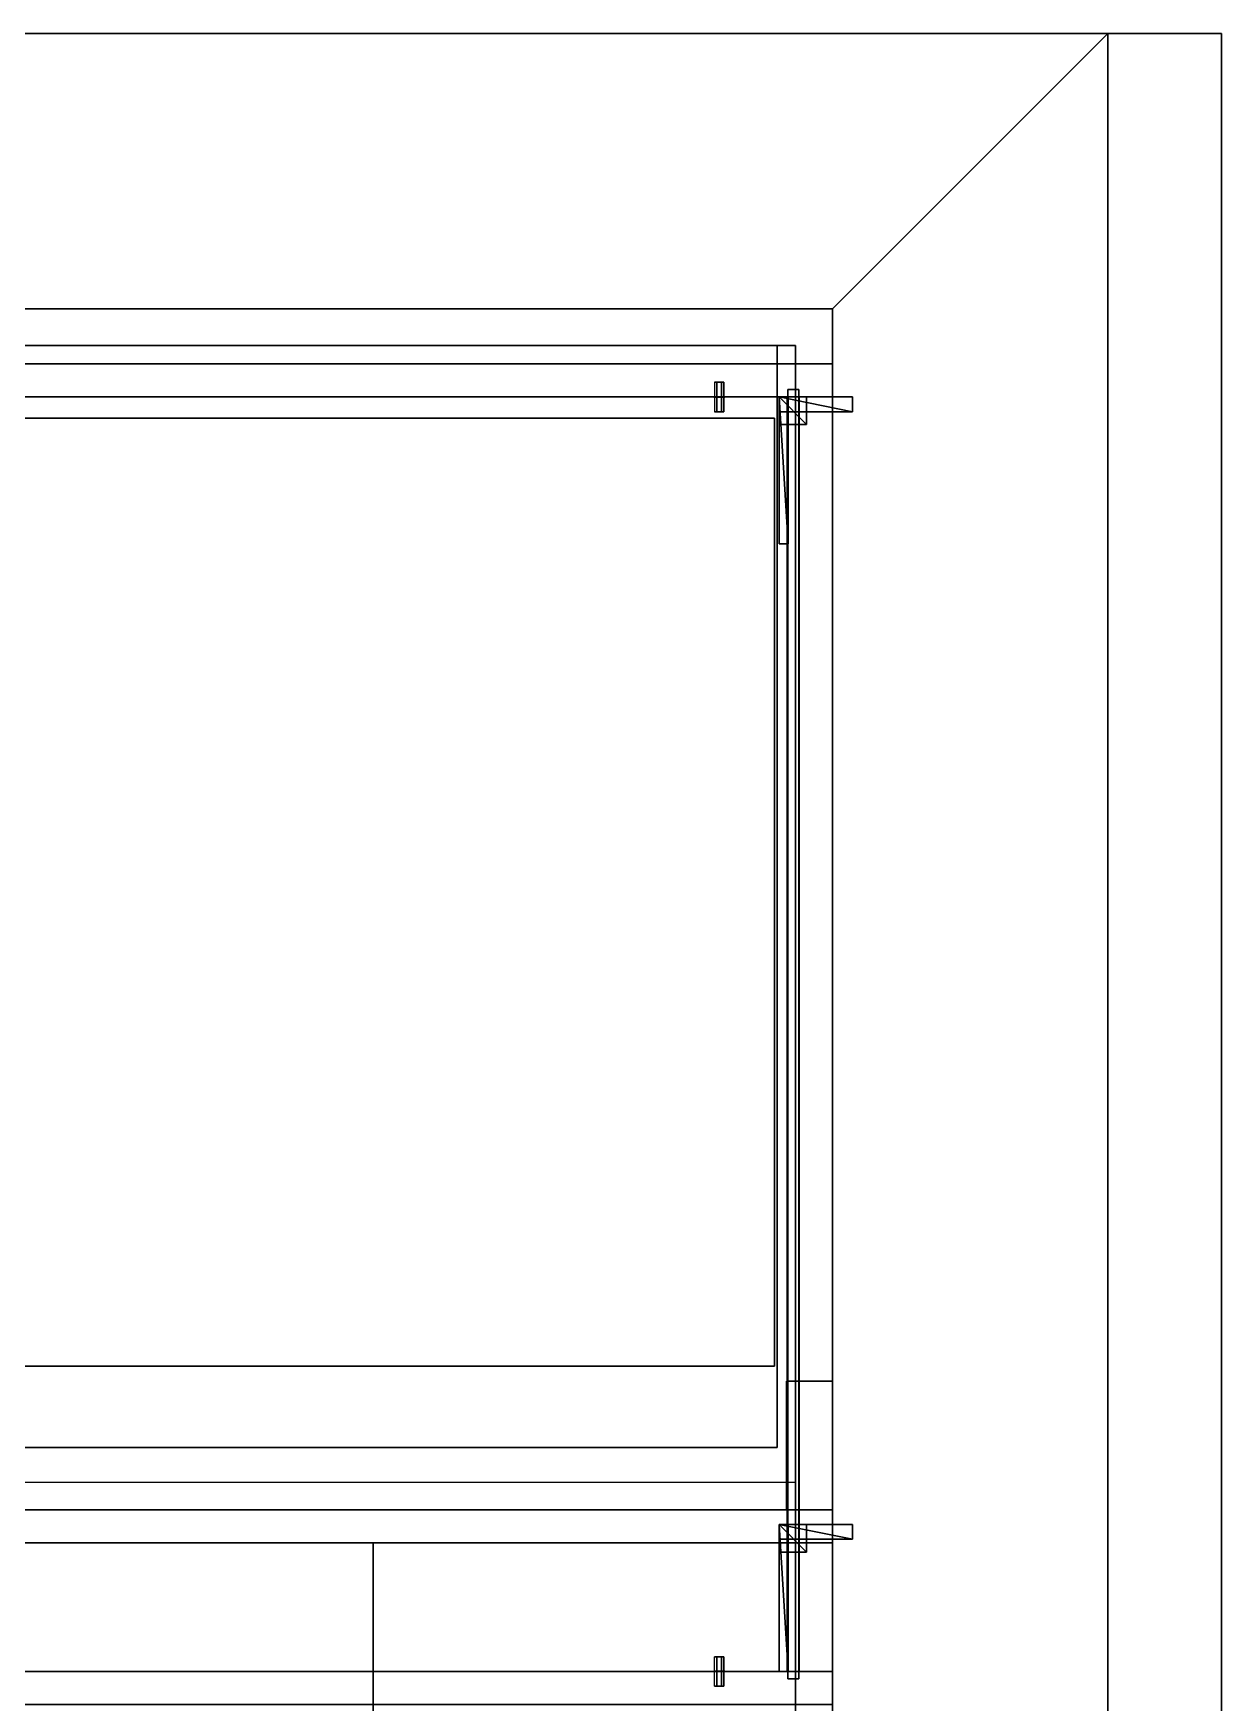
# Model space of a CAD drawing. Extents: x -150 to 6983, y -150 to 6527.
# Drawn here: x 6336 to 6983, y 5618 to 6527 of the extents above; entities that cross this region are included whole.
import ezdxf

# ---------------------------------------------------------------- set-up
doc = ezdxf.new("R2010")
doc.units = 0
for name, color, linetype in [('LAYER0', 7, 'CONTINUOUS'), ('LAYER122', 2, 'CONTINUOUS'), ('LAYER123', 7, 'CONTINUOUS'), ('LAYER124', 253, 'CONTINUOUS'), ('LAYER125', 253, 'CONTINUOUS'), ('LAYER126', 253, 'CONTINUOUS'), ('LAYER127', 253, 'CONTINUOUS'), ('LAYER128', 253, 'CONTINUOUS'), ('LAYER129', 253, 'CONTINUOUS'), ('LAYER130', 7, 'CONTINUOUS'), ('LAYER131', 2, 'CONTINUOUS'), ('LAYER132', 7, 'CONTINUOUS'), ('LAYER133', 253, 'CONTINUOUS'), ('LAYER134', 253, 'CONTINUOUS'), ('LAYER135', 253, 'CONTINUOUS'), ('LAYER136', 253, 'CONTINUOUS'), ('LAYER137', 253, 'CONTINUOUS'), ('LAYER138', 253, 'CONTINUOUS'), ('LAYER139', 45, 'CONTINUOUS'), ('LAYER140', 7, 'CONTINUOUS'), ('LAYER141', 7, 'CONTINUOUS'), ('LAYER143', 7, 'CONTINUOUS'), ('LAYER144', 7, 'CONTINUOUS'), ('LAYER146', 254, 'CONTINUOUS'), ('LAYER148', 254, 'CONTINUOUS'), ('LAYER160', 45, 'CONTINUOUS'), ('LAYER161', 7, 'CONTINUOUS'), ('LAYER164', 45, 'CONTINUOUS'), ('LAYER166', 7, 'CONTINUOUS'), ('LAYER168', 19, 'CONTINUOUS'), ('LAYER169', 19, 'CONTINUOUS'), ('LAYER170', 28, 'CONTINUOUS'), ('LAYER171', 7, 'CONTINUOUS'), ('LAYER84', 7, 'CONTINUOUS')]:
    doc.layers.add(name, color=color, linetype=linetype)

msp = doc.modelspace()

# ---------------------------------------------------------------- linework, layer by layer
at = {"layer": 'LAYER0', "invisible_edges": 1}
for points in [[(6983, 6527, -5), (-150, -150, -5), (-150, 6527, -5), (6983, 6527, -5)], [(-150, -150, -5), (6983, 6527, -5), (6983, -150, -5), (-150, -150, -5)], [(-150, 6527), (6983, 6527, -5), (-150, 6527, -5), (-150, 6527)], [(6983, 6527, -5), (-150, 6527), (6983, 6527), (6983, 6527, -5)], [(6983, -150), (-150, 6527), (-150, -150), (6983, -150)], [(-150, 6527), (6983, -150), (6983, 6527), (-150, 6527)], [(6983, 6527, -5), (6983, -150), (6983, -150, -5), (6983, 6527, -5)], [(6983, -150), (6983, 6527, -5), (6983, 6527), (6983, -150)]]:
    msp.add_3dface(points, dxfattribs=at)
at = {"layer": 'LAYER122'}
for points in [[(6742, 5635, 833), (6747, 5635, 833), (6742, 5715, 833), (6742, 5635, 833)], [(6742, 5715, 833), (6747, 5635, 833), (6747, 5715, 833), (6742, 5715, 833)], [(6742, 5715, 833), (6747, 5715, 833), (6742, 5715, 810), (6742, 5715, 833)], [(6742, 5715, 810), (6747, 5715, 833), (6747, 5715, 810), (6742, 5715, 810)], [(6742, 5635, 833), (6742, 5715, 833), (6742, 5635, 810), (6742, 5635, 833)], [(6742, 5635, 810), (6742, 5715, 833), (6742, 5715, 810), (6742, 5635, 810)], [(6742, 5635, 810), (6742, 5715, 810), (6747, 5635, 810), (6742, 5635, 810)], [(6747, 5635, 810), (6742, 5715, 810), (6747, 5715, 810), (6747, 5635, 810)], [(6747, 5635, 810), (6747, 5715, 810), (6747, 5635, 833), (6747, 5635, 810)], [(6747, 5635, 833), (6747, 5715, 810), (6747, 5715, 833), (6747, 5635, 833)], [(6742, 5635, 810), (6747, 5635, 810), (6742, 5635, 833), (6742, 5635, 810)], [(6742, 5635, 833), (6747, 5635, 810), (6747, 5635, 833), (6742, 5635, 833)]]:
    msp.add_3dface(points, dxfattribs=at)
at = {"layer": 'LAYER123', "invisible_edges": 1}
for points in [[(6742, 5715, 810), (6742, 5635, 833), (6742, 5715, 833), (6742, 5715, 810)], [(6742, 5635, 833), (6742, 5715, 810), (6742, 5635, 810), (6742, 5635, 833)], [(6747, 5715, 833), (6742, 5635, 833), (6747, 5635, 833), (6747, 5715, 833)], [(6742, 5635, 833), (6747, 5715, 833), (6742, 5715, 833), (6742, 5635, 833)], [(6742, 5715, 810), (6747, 5635, 810), (6742, 5635, 810), (6742, 5715, 810)], [(6747, 5635, 810), (6742, 5715, 810), (6747, 5715, 810), (6747, 5635, 810)], [(6747, 5715, 833), (6742, 5715, 810), (6742, 5715, 833), (6747, 5715, 833)], [(6742, 5715, 810), (6747, 5715, 833), (6747, 5715, 810), (6742, 5715, 810)], [(6747, 5635, 810), (6747, 5715, 833), (6747, 5635, 833), (6747, 5635, 810)], [(6747, 5715, 833), (6747, 5635, 810), (6747, 5715, 810), (6747, 5715, 833)], [(6747, 5635, 810), (6742, 5635, 833), (6742, 5635, 810), (6747, 5635, 810)], [(6742, 5635, 833), (6747, 5635, 810), (6747, 5635, 833), (6742, 5635, 833)]]:
    msp.add_3dface(points, dxfattribs=at)
at = {"layer": 'LAYER124'}
for points in [[(6742, 5700, 833), (6757, 5700, 833), (6742, 5715, 833), (6742, 5700, 833)], [(6742, 5715, 833), (6757, 5700, 833), (6757, 5715, 833), (6742, 5715, 833)], [(6742, 5715, 833), (6757, 5715, 833), (6742, 5715, 818), (6742, 5715, 833)], [(6742, 5715, 818), (6757, 5715, 833), (6757, 5715, 818), (6742, 5715, 818)], [(6742, 5700, 833), (6742, 5715, 833), (6742, 5700, 818), (6742, 5700, 833)], [(6742, 5700, 818), (6742, 5715, 833), (6742, 5715, 818), (6742, 5700, 818)], [(6742, 5700, 818), (6742, 5715, 818), (6757, 5700, 818), (6742, 5700, 818)], [(6757, 5700, 818), (6742, 5715, 818), (6757, 5715, 818), (6757, 5700, 818)], [(6757, 5700, 818), (6757, 5715, 818), (6757, 5700, 833), (6757, 5700, 818)], [(6757, 5700, 833), (6757, 5715, 818), (6757, 5715, 833), (6757, 5700, 833)], [(6742, 5700, 818), (6757, 5700, 818), (6742, 5700, 833), (6742, 5700, 818)], [(6742, 5700, 833), (6757, 5700, 818), (6757, 5700, 833), (6742, 5700, 833)]]:
    msp.add_3dface(points, dxfattribs=at)
at = {"layer": 'LAYER125'}
for points in [[(6742, 5700, 833), (6757, 5700, 833), (6742, 5715, 833), (6742, 5700, 833)], [(6742, 5715, 833), (6757, 5700, 833), (6757, 5715, 833), (6742, 5715, 833)], [(6742, 5715, 833), (6757, 5715, 833), (6742, 5715, 818), (6742, 5715, 833)], [(6742, 5715, 818), (6757, 5715, 833), (6757, 5715, 818), (6742, 5715, 818)], [(6742, 5700, 833), (6742, 5715, 833), (6742, 5700, 818), (6742, 5700, 833)], [(6742, 5700, 818), (6742, 5715, 833), (6742, 5715, 818), (6742, 5700, 818)], [(6742, 5700, 818), (6742, 5715, 818), (6757, 5700, 818), (6742, 5700, 818)], [(6757, 5700, 818), (6742, 5715, 818), (6757, 5715, 818), (6757, 5700, 818)], [(6757, 5700, 818), (6757, 5715, 818), (6757, 5700, 833), (6757, 5700, 818)], [(6757, 5700, 833), (6757, 5715, 818), (6757, 5715, 833), (6757, 5700, 833)], [(6742, 5700, 818), (6757, 5700, 818), (6742, 5700, 833), (6742, 5700, 818)], [(6742, 5700, 833), (6757, 5700, 818), (6757, 5700, 833), (6742, 5700, 833)]]:
    msp.add_3dface(points, dxfattribs=at)
at = {"layer": 'LAYER126'}
for points in [[(6742, 5700, 833), (6757, 5700, 833), (6742, 5715, 833), (6742, 5700, 833)], [(6742, 5715, 833), (6757, 5700, 833), (6757, 5715, 833), (6742, 5715, 833)], [(6742, 5715, 833), (6757, 5715, 833), (6742, 5715, 818), (6742, 5715, 833)], [(6742, 5715, 818), (6757, 5715, 833), (6757, 5715, 818), (6742, 5715, 818)], [(6742, 5700, 833), (6742, 5715, 833), (6742, 5700, 818), (6742, 5700, 833)], [(6742, 5700, 818), (6742, 5715, 833), (6742, 5715, 818), (6742, 5700, 818)], [(6742, 5700, 818), (6742, 5715, 818), (6757, 5700, 818), (6742, 5700, 818)], [(6757, 5700, 818), (6742, 5715, 818), (6757, 5715, 818), (6757, 5700, 818)], [(6757, 5700, 818), (6757, 5715, 818), (6757, 5700, 833), (6757, 5700, 818)], [(6757, 5700, 833), (6757, 5715, 818), (6757, 5715, 833), (6757, 5700, 833)], [(6742, 5700, 818), (6757, 5700, 818), (6742, 5700, 833), (6742, 5700, 818)], [(6742, 5700, 833), (6757, 5700, 818), (6757, 5700, 833), (6742, 5700, 833)]]:
    msp.add_3dface(points, dxfattribs=at)
at = {"layer": 'LAYER127'}
for points in [[(6742, 5700, 833), (6757, 5700, 833), (6742, 5715, 833), (6742, 5700, 833)], [(6742, 5715, 833), (6757, 5700, 833), (6757, 5715, 833), (6742, 5715, 833)], [(6742, 5715, 833), (6757, 5715, 833), (6742, 5715, 818), (6742, 5715, 833)], [(6742, 5715, 818), (6757, 5715, 833), (6757, 5715, 818), (6742, 5715, 818)], [(6742, 5700, 833), (6742, 5715, 833), (6742, 5700, 818), (6742, 5700, 833)], [(6742, 5700, 818), (6742, 5715, 833), (6742, 5715, 818), (6742, 5700, 818)], [(6742, 5700, 818), (6742, 5715, 818), (6757, 5700, 818), (6742, 5700, 818)], [(6757, 5700, 818), (6742, 5715, 818), (6757, 5715, 818), (6757, 5700, 818)], [(6757, 5700, 818), (6757, 5715, 818), (6757, 5700, 833), (6757, 5700, 818)], [(6757, 5700, 833), (6757, 5715, 818), (6757, 5715, 833), (6757, 5700, 833)], [(6742, 5700, 818), (6757, 5700, 818), (6742, 5700, 833), (6742, 5700, 818)], [(6742, 5700, 833), (6757, 5700, 818), (6757, 5700, 833), (6742, 5700, 833)]]:
    msp.add_3dface(points, dxfattribs=at)
at = {"layer": 'LAYER128'}
for points in [[(6742, 5707, 833), (6782, 5707, 833), (6742, 5715, 833), (6742, 5707, 833)], [(6742, 5715, 833), (6782, 5707, 833), (6782, 5715, 833), (6742, 5715, 833)], [(6742, 5715, 833), (6782, 5715, 833), (6742, 5715, 825), (6742, 5715, 833)], [(6742, 5715, 825), (6782, 5715, 833), (6782, 5715, 825), (6742, 5715, 825)], [(6742, 5707, 833), (6742, 5715, 833), (6742, 5707, 825), (6742, 5707, 833)], [(6742, 5707, 825), (6742, 5715, 833), (6742, 5715, 825), (6742, 5707, 825)], [(6742, 5707, 825), (6742, 5715, 825), (6782, 5707, 825), (6742, 5707, 825)], [(6782, 5707, 825), (6742, 5715, 825), (6782, 5715, 825), (6782, 5707, 825)], [(6782, 5707, 825), (6782, 5715, 825), (6782, 5707, 833), (6782, 5707, 825)], [(6782, 5707, 833), (6782, 5715, 825), (6782, 5715, 833), (6782, 5707, 833)], [(6742, 5707, 825), (6782, 5707, 825), (6742, 5707, 833), (6742, 5707, 825)], [(6742, 5707, 833), (6782, 5707, 825), (6782, 5707, 833), (6742, 5707, 833)]]:
    msp.add_3dface(points, dxfattribs=at)
at = {"layer": 'LAYER129'}
for points in [[(6742, 5635, 833), (6747, 5635, 833), (6742, 5715, 833), (6742, 5635, 833)], [(6742, 5715, 833), (6747, 5635, 833), (6747, 5715, 833), (6742, 5715, 833)], [(6742, 5715, 833), (6747, 5715, 833), (6742, 5715, 817), (6742, 5715, 833)], [(6742, 5715, 817), (6747, 5715, 833), (6747, 5715, 817), (6742, 5715, 817)], [(6742, 5635, 833), (6742, 5715, 833), (6742, 5635, 817), (6742, 5635, 833)], [(6742, 5635, 817), (6742, 5715, 833), (6742, 5715, 817), (6742, 5635, 817)], [(6742, 5635, 817), (6742, 5715, 817), (6747, 5635, 817), (6742, 5635, 817)], [(6747, 5635, 817), (6742, 5715, 817), (6747, 5715, 817), (6747, 5635, 817)], [(6747, 5635, 817), (6747, 5715, 817), (6747, 5635, 833), (6747, 5635, 817)], [(6747, 5635, 833), (6747, 5715, 817), (6747, 5715, 833), (6747, 5635, 833)], [(6742, 5635, 817), (6747, 5635, 817), (6742, 5635, 833), (6742, 5635, 817)], [(6742, 5635, 833), (6747, 5635, 817), (6747, 5635, 833), (6742, 5635, 833)]]:
    msp.add_3dface(points, dxfattribs=at)
at = {"layer": 'LAYER130', "invisible_edges": 1}
for points in [[(6771, 5635, 151), (6194, 6329, 151), (6771, 6329, 151), (6771, 5635, 151)], [(6194, 6329, 151), (6771, 5635, 151), (6194, 5635, 151), (6194, 6329, 151)], [(6771, 6329, 169), (6194, 6329, 151), (6194, 6329, 169), (6771, 6329, 169)], [(6194, 6329, 151), (6771, 6329, 169), (6771, 6329, 151), (6194, 6329, 151)], [(6194, 5635, 169), (6771, 6329, 169), (6194, 6329, 169), (6194, 5635, 169)], [(6771, 6329, 169), (6194, 5635, 169), (6771, 5635, 169), (6771, 6329, 169)], [(6771, 6329, 169), (6771, 5635, 151), (6771, 6329, 151), (6771, 6329, 169)], [(6771, 5635, 151), (6771, 6329, 169), (6771, 5635, 169), (6771, 5635, 151)], [(6771, 5635, 151), (6194, 5635, 169), (6194, 5635, 151), (6771, 5635, 151)], [(6194, 5635, 169), (6771, 5635, 151), (6771, 5635, 169), (6194, 5635, 169)]]:
    msp.add_3dface(points, dxfattribs=at)
at = {"layer": 'LAYER131'}
for points in [[(6742, 6249, 833), (6747, 6249, 833), (6742, 6329, 833), (6742, 6249, 833)], [(6742, 6329, 833), (6747, 6249, 833), (6747, 6329, 833), (6742, 6329, 833)], [(6742, 6329, 833), (6747, 6329, 833), (6742, 6329, 810), (6742, 6329, 833)], [(6742, 6329, 810), (6747, 6329, 833), (6747, 6329, 810), (6742, 6329, 810)], [(6742, 6249, 833), (6742, 6329, 833), (6742, 6249, 810), (6742, 6249, 833)], [(6742, 6249, 810), (6742, 6329, 833), (6742, 6329, 810), (6742, 6249, 810)], [(6742, 6249, 810), (6742, 6329, 810), (6747, 6249, 810), (6742, 6249, 810)], [(6747, 6249, 810), (6742, 6329, 810), (6747, 6329, 810), (6747, 6249, 810)], [(6747, 6249, 810), (6747, 6329, 810), (6747, 6249, 833), (6747, 6249, 810)], [(6747, 6249, 833), (6747, 6329, 810), (6747, 6329, 833), (6747, 6249, 833)], [(6742, 6249, 810), (6747, 6249, 810), (6742, 6249, 833), (6742, 6249, 810)], [(6742, 6249, 833), (6747, 6249, 810), (6747, 6249, 833), (6742, 6249, 833)]]:
    msp.add_3dface(points, dxfattribs=at)
at = {"layer": 'LAYER132', "invisible_edges": 1}
for points in [[(6742, 6329, 810), (6742, 6249, 833), (6742, 6329, 833), (6742, 6329, 810)], [(6742, 6249, 833), (6742, 6329, 810), (6742, 6249, 810), (6742, 6249, 833)], [(6747, 6329, 833), (6742, 6249, 833), (6747, 6249, 833), (6747, 6329, 833)], [(6742, 6249, 833), (6747, 6329, 833), (6742, 6329, 833), (6742, 6249, 833)], [(6742, 6329, 810), (6747, 6249, 810), (6742, 6249, 810), (6742, 6329, 810)], [(6747, 6249, 810), (6742, 6329, 810), (6747, 6329, 810), (6747, 6249, 810)], [(6747, 6329, 833), (6742, 6329, 810), (6742, 6329, 833), (6747, 6329, 833)], [(6742, 6329, 810), (6747, 6329, 833), (6747, 6329, 810), (6742, 6329, 810)], [(6747, 6249, 810), (6747, 6329, 833), (6747, 6249, 833), (6747, 6249, 810)], [(6747, 6329, 833), (6747, 6249, 810), (6747, 6329, 810), (6747, 6329, 833)], [(6747, 6249, 810), (6742, 6249, 833), (6742, 6249, 810), (6747, 6249, 810)], [(6742, 6249, 833), (6747, 6249, 810), (6747, 6249, 833), (6742, 6249, 833)]]:
    msp.add_3dface(points, dxfattribs=at)
at = {"layer": 'LAYER133'}
for points in [[(6742, 6314, 833), (6757, 6314, 833), (6742, 6329, 833), (6742, 6314, 833)], [(6742, 6329, 833), (6757, 6314, 833), (6757, 6329, 833), (6742, 6329, 833)], [(6742, 6329, 833), (6757, 6329, 833), (6742, 6329, 818), (6742, 6329, 833)], [(6742, 6329, 818), (6757, 6329, 833), (6757, 6329, 818), (6742, 6329, 818)], [(6742, 6314, 833), (6742, 6329, 833), (6742, 6314, 818), (6742, 6314, 833)], [(6742, 6314, 818), (6742, 6329, 833), (6742, 6329, 818), (6742, 6314, 818)], [(6742, 6314, 818), (6742, 6329, 818), (6757, 6314, 818), (6742, 6314, 818)], [(6757, 6314, 818), (6742, 6329, 818), (6757, 6329, 818), (6757, 6314, 818)], [(6757, 6314, 818), (6757, 6329, 818), (6757, 6314, 833), (6757, 6314, 818)], [(6757, 6314, 833), (6757, 6329, 818), (6757, 6329, 833), (6757, 6314, 833)], [(6742, 6314, 818), (6757, 6314, 818), (6742, 6314, 833), (6742, 6314, 818)], [(6742, 6314, 833), (6757, 6314, 818), (6757, 6314, 833), (6742, 6314, 833)]]:
    msp.add_3dface(points, dxfattribs=at)
at = {"layer": 'LAYER134'}
for points in [[(6742, 6314, 833), (6757, 6314, 833), (6742, 6329, 833), (6742, 6314, 833)], [(6742, 6329, 833), (6757, 6314, 833), (6757, 6329, 833), (6742, 6329, 833)], [(6742, 6329, 833), (6757, 6329, 833), (6742, 6329, 818), (6742, 6329, 833)], [(6742, 6329, 818), (6757, 6329, 833), (6757, 6329, 818), (6742, 6329, 818)], [(6742, 6314, 833), (6742, 6329, 833), (6742, 6314, 818), (6742, 6314, 833)], [(6742, 6314, 818), (6742, 6329, 833), (6742, 6329, 818), (6742, 6314, 818)], [(6742, 6314, 818), (6742, 6329, 818), (6757, 6314, 818), (6742, 6314, 818)], [(6757, 6314, 818), (6742, 6329, 818), (6757, 6329, 818), (6757, 6314, 818)], [(6757, 6314, 818), (6757, 6329, 818), (6757, 6314, 833), (6757, 6314, 818)], [(6757, 6314, 833), (6757, 6329, 818), (6757, 6329, 833), (6757, 6314, 833)], [(6742, 6314, 818), (6757, 6314, 818), (6742, 6314, 833), (6742, 6314, 818)], [(6742, 6314, 833), (6757, 6314, 818), (6757, 6314, 833), (6742, 6314, 833)]]:
    msp.add_3dface(points, dxfattribs=at)
at = {"layer": 'LAYER135'}
for points in [[(6742, 6314, 833), (6757, 6314, 833), (6742, 6329, 833), (6742, 6314, 833)], [(6742, 6329, 833), (6757, 6314, 833), (6757, 6329, 833), (6742, 6329, 833)], [(6742, 6329, 833), (6757, 6329, 833), (6742, 6329, 818), (6742, 6329, 833)], [(6742, 6329, 818), (6757, 6329, 833), (6757, 6329, 818), (6742, 6329, 818)], [(6742, 6314, 833), (6742, 6329, 833), (6742, 6314, 818), (6742, 6314, 833)], [(6742, 6314, 818), (6742, 6329, 833), (6742, 6329, 818), (6742, 6314, 818)], [(6742, 6314, 818), (6742, 6329, 818), (6757, 6314, 818), (6742, 6314, 818)], [(6757, 6314, 818), (6742, 6329, 818), (6757, 6329, 818), (6757, 6314, 818)], [(6757, 6314, 818), (6757, 6329, 818), (6757, 6314, 833), (6757, 6314, 818)], [(6757, 6314, 833), (6757, 6329, 818), (6757, 6329, 833), (6757, 6314, 833)], [(6742, 6314, 818), (6757, 6314, 818), (6742, 6314, 833), (6742, 6314, 818)], [(6742, 6314, 833), (6757, 6314, 818), (6757, 6314, 833), (6742, 6314, 833)]]:
    msp.add_3dface(points, dxfattribs=at)
at = {"layer": 'LAYER136'}
for points in [[(6742, 6314, 833), (6757, 6314, 833), (6742, 6329, 833), (6742, 6314, 833)], [(6742, 6329, 833), (6757, 6314, 833), (6757, 6329, 833), (6742, 6329, 833)], [(6742, 6329, 833), (6757, 6329, 833), (6742, 6329, 818), (6742, 6329, 833)], [(6742, 6329, 818), (6757, 6329, 833), (6757, 6329, 818), (6742, 6329, 818)], [(6742, 6314, 833), (6742, 6329, 833), (6742, 6314, 818), (6742, 6314, 833)], [(6742, 6314, 818), (6742, 6329, 833), (6742, 6329, 818), (6742, 6314, 818)], [(6742, 6314, 818), (6742, 6329, 818), (6757, 6314, 818), (6742, 6314, 818)], [(6757, 6314, 818), (6742, 6329, 818), (6757, 6329, 818), (6757, 6314, 818)], [(6757, 6314, 818), (6757, 6329, 818), (6757, 6314, 833), (6757, 6314, 818)], [(6757, 6314, 833), (6757, 6329, 818), (6757, 6329, 833), (6757, 6314, 833)], [(6742, 6314, 818), (6757, 6314, 818), (6742, 6314, 833), (6742, 6314, 818)], [(6742, 6314, 833), (6757, 6314, 818), (6757, 6314, 833), (6742, 6314, 833)]]:
    msp.add_3dface(points, dxfattribs=at)
at = {"layer": 'LAYER137'}
for points in [[(6742, 6321, 833), (6782, 6321, 833), (6742, 6329, 833), (6742, 6321, 833)], [(6742, 6329, 833), (6782, 6321, 833), (6782, 6329, 833), (6742, 6329, 833)], [(6742, 6329, 833), (6782, 6329, 833), (6742, 6329, 825), (6742, 6329, 833)], [(6742, 6329, 825), (6782, 6329, 833), (6782, 6329, 825), (6742, 6329, 825)], [(6742, 6321, 833), (6742, 6329, 833), (6742, 6321, 825), (6742, 6321, 833)], [(6742, 6321, 825), (6742, 6329, 833), (6742, 6329, 825), (6742, 6321, 825)], [(6742, 6321, 825), (6742, 6329, 825), (6782, 6321, 825), (6742, 6321, 825)], [(6782, 6321, 825), (6742, 6329, 825), (6782, 6329, 825), (6782, 6321, 825)], [(6782, 6321, 825), (6782, 6329, 825), (6782, 6321, 833), (6782, 6321, 825)], [(6782, 6321, 833), (6782, 6329, 825), (6782, 6329, 833), (6782, 6321, 833)], [(6742, 6321, 825), (6782, 6321, 825), (6742, 6321, 833), (6742, 6321, 825)], [(6742, 6321, 833), (6782, 6321, 825), (6782, 6321, 833), (6742, 6321, 833)]]:
    msp.add_3dface(points, dxfattribs=at)
at = {"layer": 'LAYER138'}
for points in [[(6742, 6249, 833), (6747, 6249, 833), (6742, 6329, 833), (6742, 6249, 833)], [(6742, 6329, 833), (6747, 6249, 833), (6747, 6329, 833), (6742, 6329, 833)], [(6742, 6329, 833), (6747, 6329, 833), (6742, 6329, 817), (6742, 6329, 833)], [(6742, 6329, 817), (6747, 6329, 833), (6747, 6329, 817), (6742, 6329, 817)], [(6742, 6249, 833), (6742, 6329, 833), (6742, 6249, 817), (6742, 6249, 833)], [(6742, 6249, 817), (6742, 6329, 833), (6742, 6329, 817), (6742, 6249, 817)], [(6742, 6249, 817), (6742, 6329, 817), (6747, 6249, 817), (6742, 6249, 817)], [(6747, 6249, 817), (6742, 6329, 817), (6747, 6329, 817), (6747, 6249, 817)], [(6747, 6249, 817), (6747, 6329, 817), (6747, 6249, 833), (6747, 6249, 817)], [(6747, 6249, 833), (6747, 6329, 817), (6747, 6329, 833), (6747, 6249, 833)], [(6742, 6249, 817), (6747, 6249, 817), (6742, 6249, 833), (6742, 6249, 817)], [(6742, 6249, 833), (6747, 6249, 817), (6747, 6249, 833), (6742, 6249, 833)]]:
    msp.add_3dface(points, dxfattribs=at)
at = {"layer": 'LAYER139', "invisible_edges": 1}
for points in [[(6771, 6347, 150), (6194, 6329, 150), (6194, 6347, 150), (6771, 6347, 150)], [(6194, 6329, 150), (6771, 6347, 150), (6771, 6329, 150), (6194, 6329, 150)], [(6771, 6329, 874), (6194, 6347, 874), (6194, 6329, 874), (6771, 6329, 874)], [(6194, 6347, 874), (6771, 6329, 874), (6771, 6347, 874), (6194, 6347, 874)], [(6194, 6347, 874), (6771, 6347, 150), (6194, 6347, 150), (6194, 6347, 874)], [(6771, 6347, 150), (6194, 6347, 874), (6771, 6347, 874), (6771, 6347, 150)], [(6771, 6347, 150), (6771, 6329, 874), (6771, 6329, 150), (6771, 6347, 150)], [(6771, 6329, 874), (6771, 6347, 150), (6771, 6347, 874), (6771, 6329, 874)], [(6771, 6329, 874), (6194, 6329, 150), (6771, 6329, 150), (6771, 6329, 874)], [(6194, 6329, 150), (6771, 6329, 874), (6194, 6329, 874), (6194, 6329, 150)]]:
    msp.add_3dface(points, dxfattribs=at)
at = {"layer": 'LAYER140', "invisible_edges": 1}
for points in [[(6771, 5635, 150), (6194, 5635, 874), (6771, 5635, 874), (6771, 5635, 150)], [(6194, 5635, 874), (6771, 5635, 150), (6194, 5635, 150), (6194, 5635, 874)], [(6771, 5635, 150), (6194, 5617, 150), (6194, 5635, 150), (6771, 5635, 150)], [(6194, 5617, 150), (6771, 5635, 150), (6771, 5617, 150), (6194, 5617, 150)], [(6771, 5617, 874), (6194, 5635, 874), (6194, 5617, 874), (6771, 5617, 874)], [(6194, 5635, 874), (6771, 5617, 874), (6771, 5635, 874), (6194, 5635, 874)], [(6771, 5617, 874), (6771, 5635, 150), (6771, 5635, 874), (6771, 5617, 874)], [(6771, 5635, 150), (6771, 5617, 874), (6771, 5617, 150), (6771, 5635, 150)]]:
    msp.add_3dface(points, dxfattribs=at)
at = {"layer": 'LAYER141', "invisible_edges": 1}
for points in [[(6746.7, 6333, 873.5), (6752.7, 5631, 873.5), (6752.7, 6333, 873.5), (6746.7, 6333, 873.5)], [(6752.7, 5631, 873.5), (6746.7, 6333, 873.5), (6746.7, 5631, 873.5), (6752.7, 5631, 873.5)], [(6752.7, 6333, 165), (6746.7, 6333, 873.5), (6752.7, 6333, 873.5), (6752.7, 6333, 165)], [(6746.7, 6333, 873.5), (6752.7, 6333, 165), (6746.7, 6333, 165), (6746.7, 6333, 873.5)], [(6746.7, 5631, 165), (6752.7, 6333, 165), (6752.7, 5631, 165), (6746.7, 5631, 165)], [(6752.7, 6333, 165), (6746.7, 5631, 165), (6746.7, 6333, 165), (6752.7, 6333, 165)], [(6746.7, 6333, 873.5), (6746.7, 5631, 165), (6746.7, 5631, 873.5), (6746.7, 6333, 873.5)], [(6746.7, 5631, 165), (6746.7, 6333, 873.5), (6746.7, 6333, 165), (6746.7, 5631, 165)], [(6752.7, 6333, 165), (6752.7, 5631, 873.5), (6752.7, 5631, 165), (6752.7, 6333, 165)], [(6752.7, 5631, 873.5), (6752.7, 6333, 165), (6752.7, 6333, 873.5), (6752.7, 5631, 873.5)], [(6746.7, 5631, 165), (6752.7, 5631, 873.5), (6746.7, 5631, 873.5), (6746.7, 5631, 165)], [(6752.7, 5631, 873.5), (6746.7, 5631, 165), (6752.7, 5631, 165), (6752.7, 5631, 873.5)]]:
    msp.add_3dface(points, dxfattribs=at)
at = {"layer": 'LAYER143', "invisible_edges": 1}
for points in [[(6753, 6329, 873.5), (6771, 5635, 873.5), (6771, 6329, 873.5), (6753, 6329, 873.5)], [(6771, 5635, 873.5), (6753, 6329, 873.5), (6753, 5635, 873.5), (6771, 5635, 873.5)], [(6771, 6329, 753.5), (6753, 6329, 873.5), (6771, 6329, 873.5), (6771, 6329, 753.5)], [(6753, 6329, 873.5), (6771, 6329, 753.5), (6753, 6329, 753.5), (6753, 6329, 873.5)], [(6753, 5635, 753.5), (6771, 6329, 753.5), (6771, 5635, 753.5), (6753, 5635, 753.5)], [(6771, 6329, 753.5), (6753, 5635, 753.5), (6753, 6329, 753.5), (6771, 6329, 753.5)], [(6753, 6329, 873.5), (6753, 5635, 753.5), (6753, 5635, 873.5), (6753, 6329, 873.5)], [(6753, 5635, 753.5), (6753, 6329, 873.5), (6753, 6329, 753.5), (6753, 5635, 753.5)], [(6771, 6329, 753.5), (6771, 5635, 873.5), (6771, 5635, 753.5), (6771, 6329, 753.5)], [(6771, 5635, 873.5), (6771, 6329, 753.5), (6771, 6329, 873.5), (6771, 5635, 873.5)], [(6753, 5635, 753.5), (6771, 5635, 873.5), (6753, 5635, 873.5), (6753, 5635, 753.5)], [(6771, 5635, 873.5), (6753, 5635, 753.5), (6771, 5635, 753.5), (6771, 5635, 873.5)]]:
    msp.add_3dface(points, dxfattribs=at)
at = {"layer": 'LAYER144', "invisible_edges": 1}
for points in [[(6746.4, 5635, 503), (6214, 6329, 503), (6746.4, 6329, 503), (6746.4, 5635, 503)], [(6214, 6329, 503), (6746.4, 5635, 503), (6214, 5635, 503), (6214, 6329, 503)], [(6746.4, 6329, 521), (6214, 6329, 503), (6214, 6329, 521), (6746.4, 6329, 521)], [(6214, 6329, 503), (6746.4, 6329, 521), (6746.4, 6329, 503), (6214, 6329, 503)], [(6214, 5635, 521), (6746.4, 6329, 521), (6214, 6329, 521), (6214, 5635, 521)], [(6746.4, 6329, 521), (6214, 5635, 521), (6746.4, 5635, 521), (6746.4, 6329, 521)], [(6746.4, 6329, 521), (6746.4, 5635, 503), (6746.4, 6329, 503), (6746.4, 6329, 521)], [(6746.4, 5635, 503), (6746.4, 6329, 521), (6746.4, 5635, 521), (6746.4, 5635, 503)], [(6746.4, 5635, 503), (6214, 5635, 521), (6214, 5635, 503), (6746.4, 5635, 503)], [(6214, 5635, 521), (6746.4, 5635, 503), (6746.4, 5635, 521), (6214, 5635, 521)]]:
    msp.add_3dface(points, dxfattribs=at)
at = {"layer": 'LAYER146'}
for points in [[(6706.9, 6337, 500.5), (6711.9, 6337, 500.5), (6710.65, 6337, 502.665), (6708.15, 6337, 502.665)], [(6706.9, 6337, 500.5), (6708.15, 6337, 498.335), (6710.65, 6337, 498.335), (6711.9, 6337, 500.5)], [(6712.4, 6329.05, 500.5), (6706.4, 6329.05, 500.5), (6707.9, 6329.05, 503.098), (6710.9, 6329.05, 503.098)], [(6712.4, 6329.05, 500.5), (6706.4, 6329.05, 500.5), (6707.9, 6329.05, 497.902), (6710.9, 6329.05, 497.902)], [(6712.4, 6328.95, 500.5), (6706.4, 6328.95, 500.5), (6707.9, 6328.95, 503.098), (6710.9, 6328.95, 503.098)], [(6712.4, 6328.95, 500.5), (6706.4, 6328.95, 500.5), (6707.9, 6328.95, 497.902), (6710.9, 6328.95, 497.902)], [(6706.9, 6321, 500.5), (6711.9, 6321, 500.5), (6710.65, 6321, 502.665), (6708.15, 6321, 502.665)], [(6706.9, 6321, 500.5), (6708.15, 6321, 498.335), (6710.65, 6321, 498.335), (6711.9, 6321, 500.5)]]:
    msp.add_3dface(points, dxfattribs=at)
at = {"layer": 'LAYER148'}
for points in [[(6706.9, 5643, 500.5), (6711.9, 5643, 500.5), (6710.65, 5643, 502.665), (6708.15, 5643, 502.665)], [(6706.9, 5643, 500.5), (6708.15, 5643, 498.335), (6710.65, 5643, 498.335), (6711.9, 5643, 500.5)], [(6712.4, 5635.05, 500.5), (6706.4, 5635.05, 500.5), (6707.9, 5635.05, 503.098), (6710.9, 5635.05, 503.098)], [(6712.4, 5635.05, 500.5), (6706.4, 5635.05, 500.5), (6707.9, 5635.05, 497.902), (6710.9, 5635.05, 497.902)], [(6712.4, 5634.95, 500.5), (6706.4, 5634.95, 500.5), (6707.9, 5634.95, 503.098), (6710.9, 5634.95, 503.098)], [(6712.4, 5634.95, 500.5), (6706.4, 5634.95, 500.5), (6707.9, 5634.95, 497.902), (6710.9, 5634.95, 497.902)], [(6706.9, 5627, 500.5), (6711.9, 5627, 500.5), (6710.65, 5627, 502.665), (6708.15, 5627, 502.665)], [(6706.9, 5627, 500.5), (6708.15, 5627, 498.335), (6710.65, 5627, 498.335), (6711.9, 5627, 500.5)]]:
    msp.add_3dface(points, dxfattribs=at)
at = {"layer": 'LAYER160', "invisible_edges": 1}
for points in [[(6207, 5723, 2407), (6771, 5723, 1550), (6207, 5723, 1550), (6207, 5723, 2407)], [(6771, 5723, 1550), (6207, 5723, 2407), (6771, 5723, 2407), (6771, 5723, 1550)], [(6207, 5705, 1550), (6771, 5723, 1550), (6771, 5705, 1550), (6207, 5705, 1550)], [(6771, 5723, 1550), (6207, 5705, 1550), (6207, 5723, 1550), (6771, 5723, 1550)], [(6207, 5723, 2407), (6771, 5705, 2407), (6771, 5723, 2407), (6207, 5723, 2407)], [(6771, 5705, 2407), (6207, 5723, 2407), (6207, 5705, 2407), (6771, 5705, 2407)], [(6771, 5705, 2407), (6771, 5723, 1550), (6771, 5723, 2407), (6771, 5705, 2407)], [(6771, 5723, 1550), (6771, 5705, 2407), (6771, 5705, 1550), (6771, 5723, 1550)], [(6771, 5705, 2407), (6207, 5705, 1550), (6771, 5705, 1550), (6771, 5705, 2407)], [(6207, 5705, 1550), (6771, 5705, 2407), (6207, 5705, 2407), (6207, 5705, 1550)]]:
    msp.add_3dface(points, dxfattribs=at)
at = {"layer": 'LAYER161', "invisible_edges": 1}
for points in [[(6746, 5793, 1550), (6771, 5723, 1550), (6746, 5723, 1550), (6746, 5793, 1550)], [(6771, 5723, 1550), (6746, 5793, 1550), (6771, 5793, 1550), (6771, 5723, 1550)], [(6771, 5793, 2407), (6746, 5723, 2407), (6771, 5723, 2407), (6771, 5793, 2407)], [(6746, 5723, 2407), (6771, 5793, 2407), (6746, 5793, 2407), (6746, 5723, 2407)], [(6746, 5793, 1550), (6771, 5793, 2407), (6771, 5793, 1550), (6746, 5793, 1550)], [(6771, 5793, 2407), (6746, 5793, 1550), (6746, 5793, 2407), (6771, 5793, 2407)], [(6746, 5723, 2407), (6746, 5793, 1550), (6746, 5723, 1550), (6746, 5723, 2407)], [(6746, 5793, 1550), (6746, 5723, 2407), (6746, 5793, 2407), (6746, 5793, 1550)], [(6771, 5793, 2407), (6771, 5723, 1550), (6771, 5793, 1550), (6771, 5793, 2407)], [(6771, 5723, 1550), (6771, 5793, 2407), (6771, 5723, 2407), (6771, 5723, 1550)], [(6746, 5723, 2407), (6771, 5723, 1550), (6771, 5723, 2407), (6746, 5723, 2407)], [(6771, 5723, 1550), (6746, 5723, 2407), (6746, 5723, 1550), (6771, 5723, 1550)]]:
    msp.add_3dface(points, dxfattribs=at)
at = {"layer": 'LAYER164', "invisible_edges": 1}
for points in [[(6771, 5105, 1564), (6521, 5705, 1564), (6771, 5705, 1564), (6771, 5105, 1564)], [(6521, 5705, 1564), (6771, 5105, 1564), (6521, 5105, 1564), (6521, 5705, 1564)], [(6771, 5705, 1589), (6521, 5705, 1564), (6521, 5705, 1589), (6771, 5705, 1589)], [(6521, 5705, 1564), (6771, 5705, 1589), (6771, 5705, 1564), (6521, 5705, 1564)], [(6521, 5105, 1589), (6521, 5705, 1564), (6521, 5105, 1564), (6521, 5105, 1589)], [(6521, 5705, 1564), (6521, 5105, 1589), (6521, 5705, 1589), (6521, 5705, 1564)], [(6521, 5105, 1589), (6771, 5705, 1589), (6521, 5705, 1589), (6521, 5105, 1589)], [(6771, 5705, 1589), (6521, 5105, 1589), (6771, 5105, 1589), (6771, 5705, 1589)], [(6771, 5705, 1589), (6771, 5105, 1564), (6771, 5705, 1564), (6771, 5705, 1589)], [(6771, 5105, 1564), (6771, 5705, 1589), (6771, 5105, 1589), (6771, 5105, 1564)]]:
    msp.add_3dface(points, dxfattribs=at)
at = {"layer": 'LAYER166'}
for points, invisible_edges in [([(6921, 6527), (4224, 6377), (4074, 6527), (6921, 6527)], 1), ([(6921, 6527, 2407), (5987, 6527, 2186), (4074, 6527, 2407), (6921, 6527, 2407)], 3), ([(6921, 6527), (4074, 6527, 694), (5987, 6527, 694), (6921, 6527)], 5), ([(4074, 6527, 694), (6921, 6527), (4074, 6527), (4074, 6527, 694)], 1), ([(4224, 6377, 2407), (6921, 6527, 2407), (4074, 6527, 2407), (4224, 6377, 2407)], 1), ([(4224, 6377), (6921, 6527), (6771, 6377), (4224, 6377)], 1), ([(6921, 6527, 2407), (4224, 6377, 2407), (6771, 6377, 2407), (6921, 6527, 2407)], 1), ([(6921, 6527, 2407), (5987, 6527, 694), (5987, 6527, 2186), (6921, 6527, 2407)], 5), ([(6921, 6527), (5987, 6527, 694), (6921, 6527, 2407), (6921, 6527)], 3), ([(6921, 6527), (6771, 6377, 2407), (6771, 6377), (6921, 6527)], 1), ([(6771, 6377, 2407), (6921, 6527), (6921, 6527, 2407), (6771, 6377, 2407)], 1), ([(4224, 6377, 2186), (6771, 6377, 2407), (4224, 6377, 2407), (4224, 6377, 2186)], 1), ([(5987, 6377, 2186), (6771, 6377, 2407), (4224, 6377, 2186), (5987, 6377, 2186)], 3), ([(6771, 6377), (5987, 6377, 694), (4224, 6377), (6771, 6377)], 3), ([(5987, 6377, 694), (6771, 6377, 2407), (5987, 6377, 2186), (5987, 6377, 694)], 3), ([(5987, 6377, 694), (6771, 6377), (6771, 6377, 2407), (5987, 6377, 694)], 5)]:
    msp.add_3dface(points, dxfattribs=dict(at, invisible_edges=invisible_edges))
at = {"layer": 'LAYER168'}
for points, invisible_edges in [([(6256.1, 6317.49, 874), (6164, 6377, 874), (6771, 6377, 874), (6256.1, 6317.49, 874)], 5), ([(6164, 6377, 912), (6771, 6377, 874), (6164, 6377, 874), (6164, 6377, 912)], 1), ([(6771, 6377, 874), (6164, 6377, 912), (6771, 6377, 912), (6771, 6377, 874)], 1), ([(6164, 6377, 912), (6256.1, 6317.49, 912), (6771, 6377, 912), (6164, 6377, 912)], 3), ([(6256.1, 6317.49, 874), (6771, 6377, 874), (6739.48, 6317.49, 874), (6256.1, 6317.49, 874)], 3), ([(6771, 6377, 912), (6256.1, 6317.49, 912), (6739.48, 6317.49, 912), (6771, 6377, 912)], 5), ([(6771, 4877, 874), (6739.48, 5801.15, 874), (6771, 6377, 874), (6771, 4877, 874)], 3), ([(6739.48, 6317.49, 874), (6771, 6377, 874), (6739.48, 5801.15, 874), (6739.48, 6317.49, 874)], 3), ([(6771, 6377, 912), (6739.48, 6317.49, 912), (6751, 5738, 912), (6771, 6377, 912)], 7), ([(6771, 6377, 912), (6751, 5738, 912), (6771, 4877, 912), (6771, 6377, 912)], 3), ([(6771, 6377, 874), (6771, 4877, 912), (6771, 4877, 874), (6771, 6377, 874)], 1), ([(6771, 4877, 912), (6771, 6377, 874), (6771, 6377, 912), (6771, 4877, 912)], 1), ([(6739.48, 5801.15, 912), (6751, 5738, 912), (6739.48, 6317.49, 912), (6739.48, 5801.15, 912)], 3), ([(6751, 5738, 912), (6256.1, 5801.15, 912), (6204, 5738, 912), (6751, 5738, 912)], 3), ([(6330.61, 5465.83, 874), (6256.1, 5801.15, 874), (6739.48, 5801.15, 874), (6330.61, 5465.83, 874)], 5), ([(6256.1, 5801.15, 912), (6751, 5738, 912), (6739.48, 5801.15, 912), (6256.1, 5801.15, 912)], 3), ([(6330.61, 5465.83, 874), (6739.48, 5801.15, 874), (6341.13, 5473.82, 874), (6330.61, 5465.83, 874)], 3), ([(6341.13, 5473.82, 874), (6739.48, 5801.15, 874), (6352.79, 5480.39, 874), (6341.13, 5473.82, 874)], 3), ([(6352.79, 5480.39, 874), (6739.48, 5801.15, 874), (6365.6, 5485.1, 874), (6352.79, 5480.39, 874)], 3), ([(6365.6, 5485.1, 874), (6739.48, 5801.15, 874), (6379.09, 5487.97, 874), (6365.6, 5485.1, 874)], 3), ([(6379.09, 5487.97, 874), (6739.48, 5801.15, 874), (6393.04, 5489, 874), (6379.09, 5487.97, 874)], 3), ([(6393.04, 5489, 874), (6739.48, 5801.15, 874), (6518.13, 5489, 874), (6393.04, 5489, 874)], 3), ([(6518.13, 5489, 874), (6739.48, 5801.15, 874), (6531.85, 5487.97, 874), (6518.13, 5489, 874)], 3), ([(6531.85, 5487.97, 874), (6739.48, 5801.15, 874), (6545.34, 5485.1, 874), (6531.85, 5487.97, 874)], 3), ([(6545.34, 5485.1, 874), (6739.48, 5801.15, 874), (6558.15, 5480.39, 874), (6545.34, 5485.1, 874)], 3), ([(6558.15, 5480.39, 874), (6739.48, 5801.15, 874), (6570.04, 5473.82, 874), (6558.15, 5480.39, 874)], 3), ([(6570.04, 5473.82, 874), (6739.48, 5801.15, 874), (6580.56, 5465.83, 874), (6570.04, 5473.82, 874)], 3), ([(6580.56, 5465.83, 874), (6739.48, 5801.15, 874), (6589.47, 5456.39, 874), (6580.56, 5465.83, 874)], 3), ([(6589.47, 5456.39, 874), (6739.48, 5801.15, 874), (6596.79, 5445.73, 874), (6589.47, 5456.39, 874)], 3), ([(6596.79, 5445.73, 874), (6739.48, 5801.15, 874), (6602.05, 5434.24, 874), (6596.79, 5445.73, 874)], 3), ([(6602.05, 5434.24, 874), (6739.48, 5801.15, 874), (6605.25, 5422.35, 874), (6602.05, 5434.24, 874)], 3), ([(6605.25, 5422.35, 874), (6739.48, 5801.15, 874), (6606.4, 5409.84, 874), (6605.25, 5422.35, 874)], 3), ([(6771, 4877, 874), (6606.4, 5164.36, 874), (6739.48, 5801.15, 874), (6771, 4877, 874)], 7), ([(6606.4, 5409.84, 874), (6739.48, 5801.15, 874), (6606.4, 5164.36, 874), (6606.4, 5409.84, 874)], 3), ([(6751, 4917, 912), (6771, 4877, 912), (6751, 5738, 912), (6751, 4917, 912)], 3)]:
    msp.add_3dface(points, dxfattribs=dict(at, invisible_edges=invisible_edges))
at = {"layer": 'LAYER169'}
for points, invisible_edges in [([(6771, 6377, 912), (6164, 6357, 912), (6164, 6377, 912), (6771, 6377, 912)], 1), ([(6164, 6357, 912), (6771, 6377, 912), (6751, 6357, 912), (6164, 6357, 912)], 3), ([(6164, 6377, 963), (6771, 6377, 912), (6164, 6377, 912), (6164, 6377, 963)], 1), ([(6771, 6377, 912), (6164, 6377, 963), (6771, 6377, 963), (6771, 6377, 912)], 1), ([(6751, 6357, 963), (6164, 6377, 963), (6164, 6357, 963), (6751, 6357, 963)], 1), ([(6164, 6377, 963), (6751, 6357, 963), (6771, 6377, 963), (6164, 6377, 963)], 3), ([(6751, 6357, 912), (6771, 6377, 912), (6751, 4877, 912), (6751, 6357, 912)], 3), ([(6751, 4877, 912), (6771, 6377, 912), (6771, 4877, 912), (6751, 4877, 912)], 1), ([(6771, 6377, 963), (6751, 6357, 963), (6771, 4877, 963), (6771, 6377, 963)], 3), ([(6771, 6377, 912), (6771, 4877, 963), (6771, 4877, 912), (6771, 6377, 912)], 1), ([(6771, 4877, 963), (6771, 6377, 912), (6771, 6377, 963), (6771, 4877, 963)], 1), ([(6751, 6357, 963), (6164, 6357, 912), (6751, 6357, 912), (6751, 6357, 963)], 1), ([(6164, 6357, 912), (6751, 6357, 963), (6164, 6357, 963), (6164, 6357, 912)], 1), ([(6751, 6357, 963), (6751, 4877, 912), (6751, 4877, 963), (6751, 6357, 963)], 1), ([(6751, 4877, 912), (6751, 6357, 963), (6751, 6357, 912), (6751, 4877, 912)], 1), ([(6771, 4877, 963), (6751, 6357, 963), (6751, 4877, 963), (6771, 4877, 963)], 1)]:
    msp.add_3dface(points, dxfattribs=dict(at, invisible_edges=invisible_edges))
at = {"layer": 'LAYER170', "invisible_edges": 1}
for points in [[(6741, 5757, 606), (6257.62, 6357, 606), (6741, 6357, 606), (6741, 5757, 606)], [(6257.62, 6357, 606), (6741, 5757, 606), (6257.62, 5757, 606), (6257.62, 6357, 606)], [(6741, 6357, 888), (6257.62, 6357, 606), (6257.62, 6357, 888), (6741, 6357, 888)], [(6257.62, 6357, 606), (6741, 6357, 888), (6741, 6357, 606), (6257.62, 6357, 606)], [(6257.62, 5757, 888), (6741, 6357, 888), (6257.62, 6357, 888), (6257.62, 5757, 888)], [(6741, 6357, 888), (6257.62, 5757, 888), (6741, 5757, 888), (6741, 6357, 888)], [(6741, 6357, 888), (6741, 5757, 606), (6741, 6357, 606), (6741, 6357, 888)], [(6741, 5757, 606), (6741, 6357, 888), (6741, 5757, 888), (6741, 5757, 606)], [(6741, 5757, 606), (6257.62, 5757, 888), (6257.62, 5757, 606), (6741, 5757, 606)], [(6257.62, 5757, 888), (6741, 5757, 606), (6741, 5757, 888), (6257.62, 5757, 888)]]:
    msp.add_3dface(points, dxfattribs=at)
at = {"layer": 'LAYER171'}
for points, invisible_edges in [([(4244, 6357), (4224, 6377), (6771, 6377), (4244, 6357)], 5), ([(4224, 6377, 100), (6771, 6377), (4224, 6377), (4224, 6377, 100)], 1), ([(6771, 6377), (4224, 6377, 100), (6771, 6377, 100), (6771, 6377)], 1), ([(4224, 6377, 100), (4244, 6357, 100), (6771, 6377, 100), (4224, 6377, 100)], 3), ([(4244, 6357), (6771, 6377), (6751, 6357), (4244, 6357)], 3), ([(6771, 6377, 100), (4244, 6357, 100), (6751, 6357, 100), (6771, 6377, 100)], 5), ([(6751, 6357), (6771, 6377), (6751, 4798), (6751, 6357)], 3), ([(6751, 4798), (6771, 6377), (6771, 4818), (6751, 4798)], 5), ([(6771, 6377, 100), (6751, 6357, 100), (6771, 4818, 100), (6771, 6377, 100)], 3), ([(6771, 6377), (6771, 4818, 100), (6771, 4818), (6771, 6377)], 1), ([(6771, 4818, 100), (6771, 6377), (6771, 6377, 100), (6771, 4818, 100)], 1), ([(6751, 6357, 100), (4244, 6357), (6751, 6357), (6751, 6357, 100)], 1), ([(4244, 6357), (6751, 6357, 100), (4244, 6357, 100), (4244, 6357)], 1), ([(6751, 6357, 100), (6751, 4798), (6751, 4798, 100), (6751, 6357, 100)], 1), ([(6751, 4798), (6751, 6357, 100), (6751, 6357), (6751, 4798)], 1), ([(6751, 4798, 100), (6771, 4818, 100), (6751, 6357, 100), (6751, 4798, 100)], 3)]:
    msp.add_3dface(points, dxfattribs=dict(at, invisible_edges=invisible_edges))
at = {"layer": 'LAYER84'}
for points, invisible_edges in [([(6921, 6527), (6771, 4818), (6771, 6377), (6921, 6527)], 1), ([(6771, 4818), (6921, 6527), (6921, 4968), (6771, 4818)], 1), ([(6921, 6527, 2407), (6771, 6377), (6771, 6377, 2407), (6921, 6527, 2407)], 1), ([(6771, 6377), (6921, 6527, 2407), (6921, 6527), (6771, 6377)], 1), ([(6771, 6377, 2407), (6921, 4968, 2407), (6921, 6527, 2407), (6771, 6377, 2407)], 1), ([(6921, 6527), (6921, 4968, 2407), (6921, 4968), (6921, 6527)], 1), ([(6921, 4968, 2407), (6921, 6527), (6921, 6527, 2407), (6921, 4968, 2407)], 1), ([(6771, 6377), (6771, 5000.5, 391.5), (6771, 6377, 2407), (6771, 6377)], 3), ([(6771, 6377), (6771, 4940.5, 391.5), (6771, 5000.5, 391.5), (6771, 6377)], 5), ([(6771, 4818), (6771, 4940.5, 391.5), (6771, 6377), (6771, 4818)], 3), ([(6771, 5000.5, 471.5), (6771, 6377, 2407), (6771, 5000.5, 391.5), (6771, 5000.5, 471.5)], 3), ([(6771, 5000.5, 1122.5), (6771, 6377, 2407), (6771, 5000.5, 471.5), (6771, 5000.5, 1122.5)], 7), ([(6771, 5000.5, 1202.5), (6771, 6377, 2407), (6771, 5000.5, 1122.5), (6771, 5000.5, 1202.5)], 3), ([(6771, 4940.5, 1202.5), (6771, 6377, 2407), (6771, 5000.5, 1202.5), (6771, 4940.5, 1202.5)], 3), ([(6771, 4940.5, 1202.5), (6771, 4818, 2407), (6771, 6377, 2407), (6771, 4940.5, 1202.5)], 5), ([(6921, 4968, 2407), (6771, 6377, 2407), (6771, 4818, 2407), (6921, 4968, 2407)], 1)]:
    msp.add_3dface(points, dxfattribs=dict(at, invisible_edges=invisible_edges))

# ---------------------------------------------------------------- meshes
at = {"layer": 'LAYER146'}
mesh = msp.add_polymesh((2, 6), dxfattribs=dict(at, n_close=True))
for k, corner in enumerate([(6706.9, 6321, 500.5), (6708.15, 6321, 502.665), (6710.65, 6321, 502.665), (6711.9, 6321, 500.5), (6710.65, 6321, 498.335), (6708.15, 6321, 498.335), (6706.9, 6337, 500.5), (6708.15, 6337, 502.665), (6710.65, 6337, 502.665), (6711.9, 6337, 500.5), (6710.65, 6337, 498.335), (6708.15, 6337, 498.335)]):
    mesh.set_mesh_vertex(divmod(k, 6), corner)
mesh = msp.add_polymesh((2, 6), dxfattribs=dict(at, n_close=True))
for k, corner in enumerate([(6706.4, 6328.95, 500.5), (6707.9, 6328.95, 503.098), (6710.9, 6328.95, 503.098), (6712.4, 6328.95, 500.5), (6710.9, 6328.95, 497.902), (6707.9, 6328.95, 497.902), (6706.4, 6329.05, 500.5), (6707.9, 6329.05, 503.098), (6710.9, 6329.05, 503.098), (6712.4, 6329.05, 500.5), (6710.9, 6329.05, 497.902), (6707.9, 6329.05, 497.902)]):
    mesh.set_mesh_vertex(divmod(k, 6), corner)
at = {"layer": 'LAYER148'}
mesh = msp.add_polymesh((2, 6), dxfattribs=dict(at, n_close=True))
for k, corner in enumerate([(6706.9, 5643, 500.5), (6708.15, 5643, 502.665), (6710.65, 5643, 502.665), (6711.9, 5643, 500.5), (6710.65, 5643, 498.335), (6708.15, 5643, 498.335), (6706.9, 5627, 500.5), (6708.15, 5627, 502.665), (6710.65, 5627, 502.665), (6711.9, 5627, 500.5), (6710.65, 5627, 498.335), (6708.15, 5627, 498.335)]):
    mesh.set_mesh_vertex(divmod(k, 6), corner)
mesh = msp.add_polymesh((2, 6), dxfattribs=dict(at, n_close=True))
for k, corner in enumerate([(6706.4, 5635.05, 500.5), (6707.9, 5635.05, 503.098), (6710.9, 5635.05, 503.098), (6712.4, 5635.05, 500.5), (6710.9, 5635.05, 497.902), (6707.9, 5635.05, 497.902), (6706.4, 5634.95, 500.5), (6707.9, 5634.95, 503.098), (6710.9, 5634.95, 503.098), (6712.4, 5634.95, 500.5), (6710.9, 5634.95, 497.902), (6707.9, 5634.95, 497.902)]):
    mesh.set_mesh_vertex(divmod(k, 6), corner)

doc.saveas('drawing.dxf')
